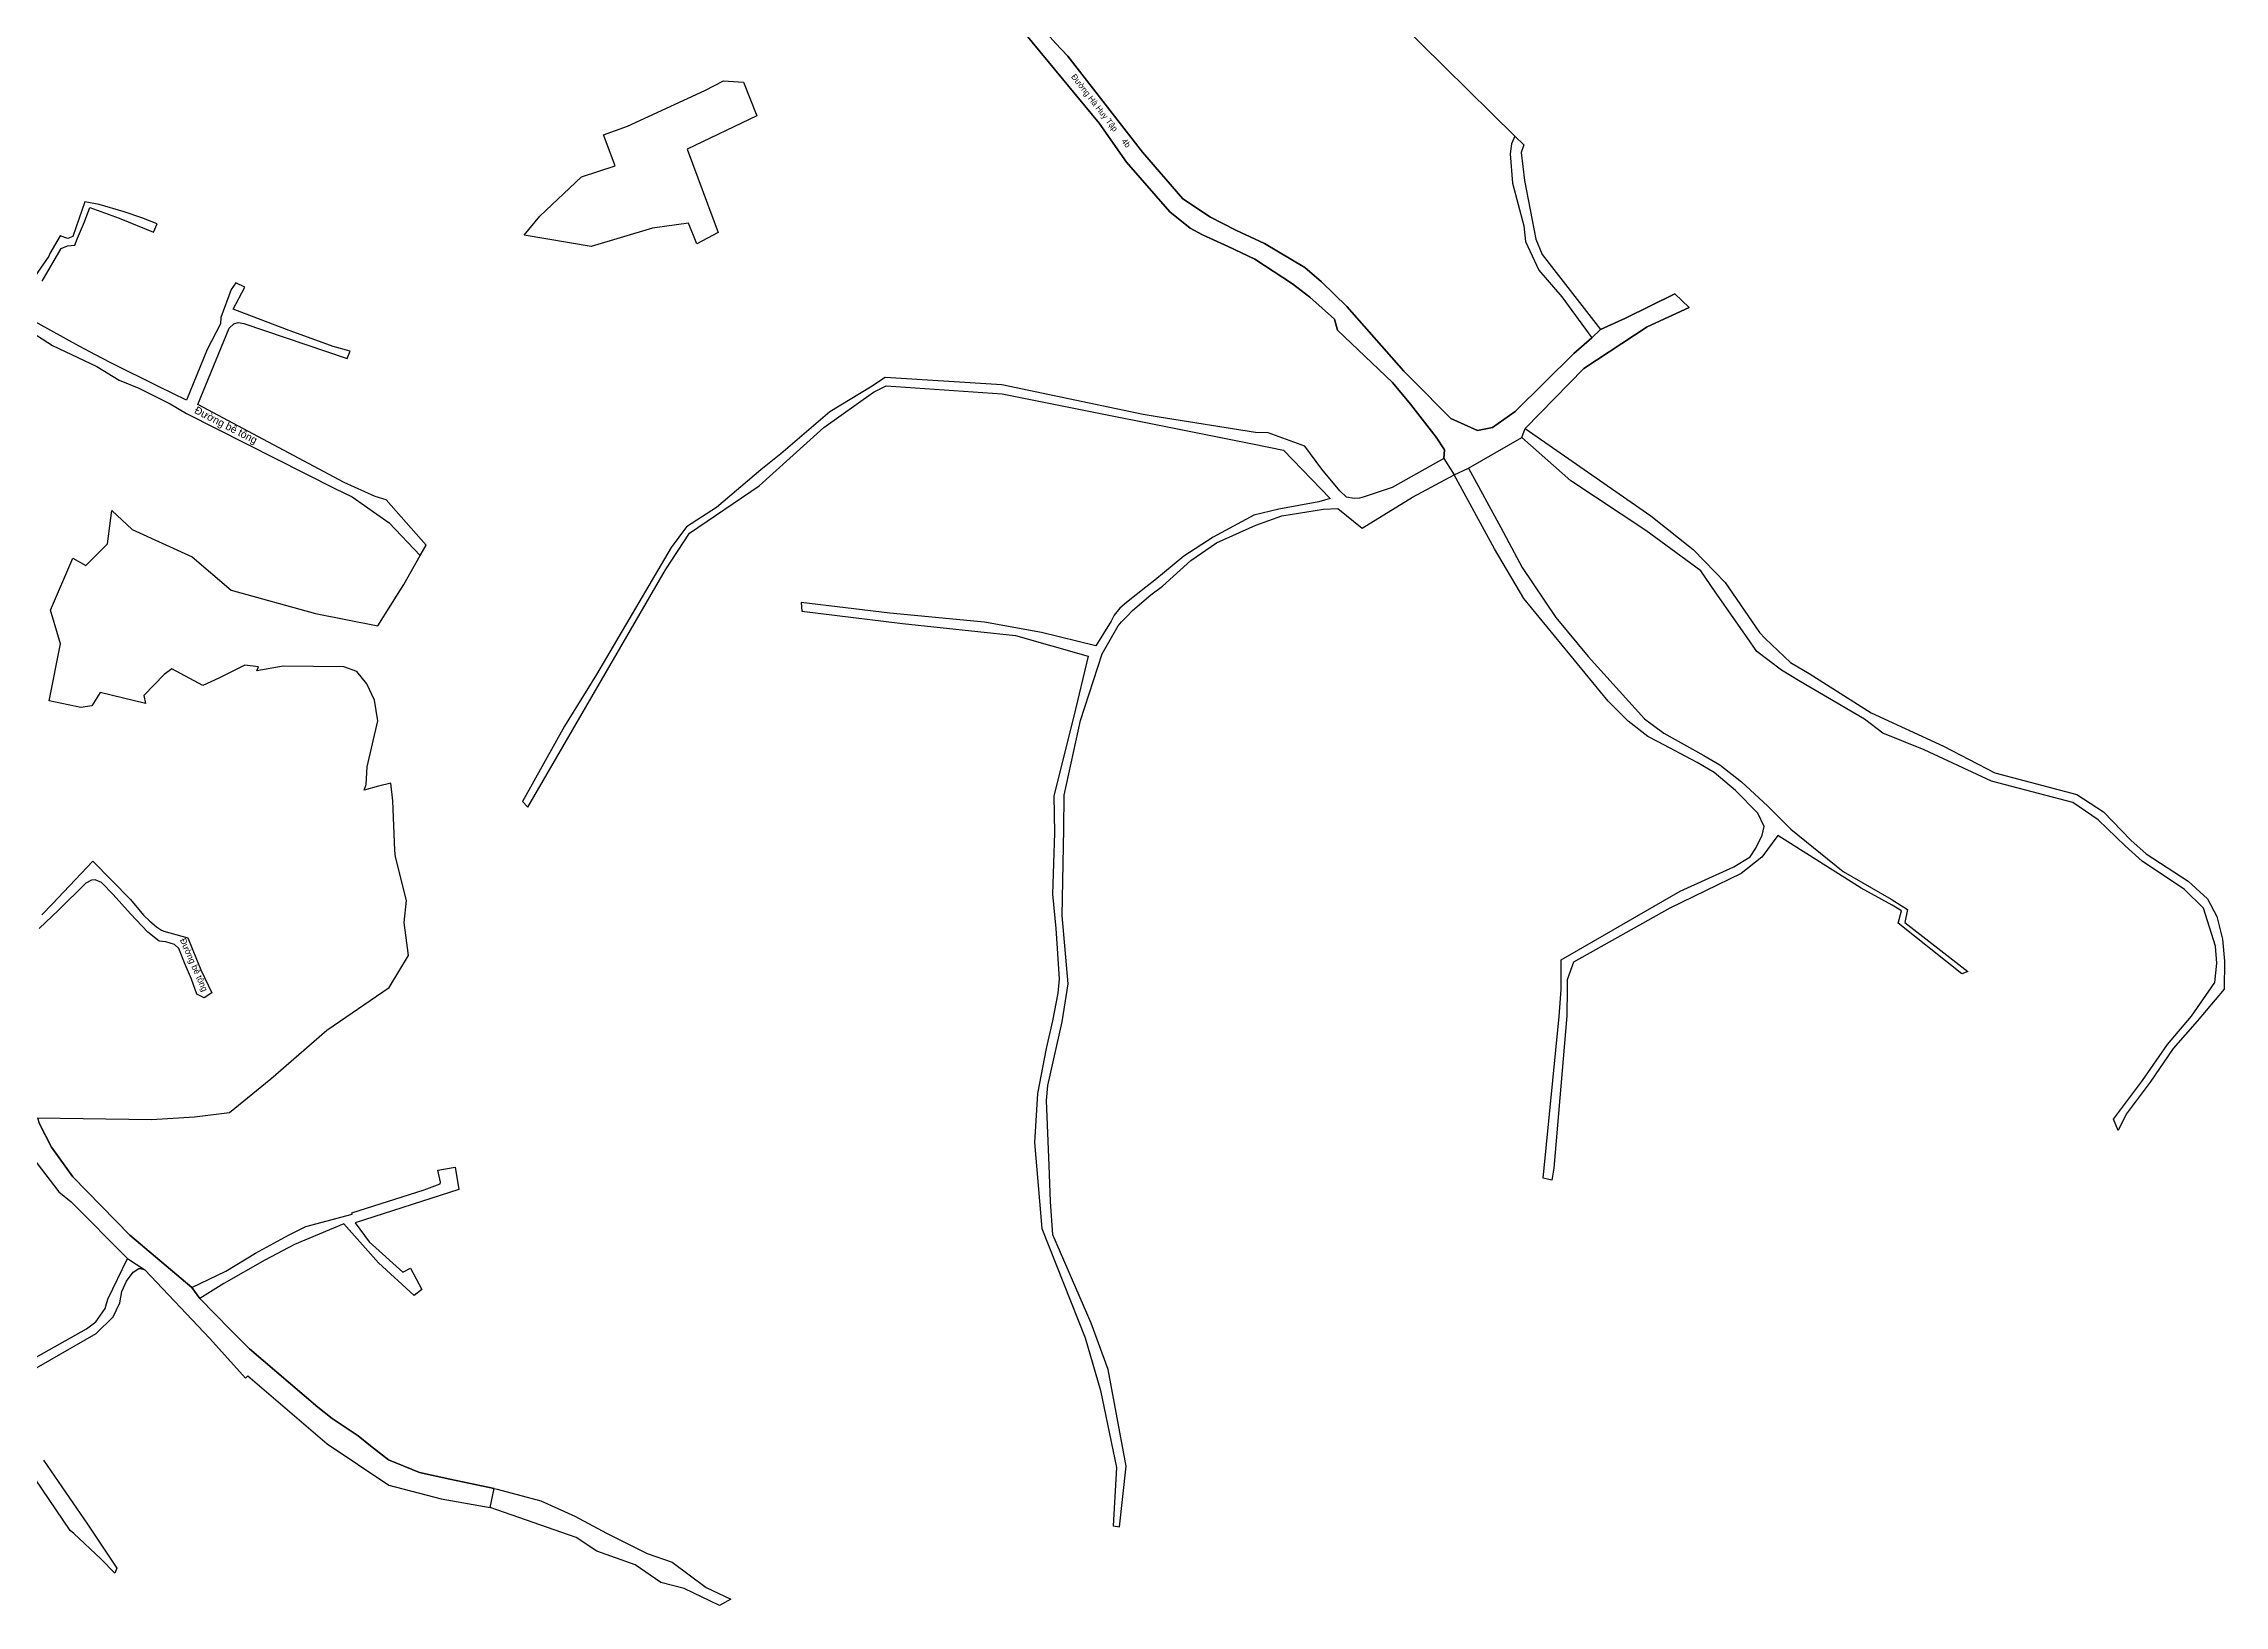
# Model space of a CAD drawing. Extents: x 548434 to 553028, y 1835329 to 1842282.
# Drawn here: x 552297 to 553028, y 1838848 to 1839372 of the extents above; entities that cross this region are included whole.
import ezdxf

# ---------------------------------------------------------------- set-up
doc = ezdxf.new("R2010")
doc.units = 0
for name, color, linetype in [('Level 2', 7, 'Continuous'), ('Level 27', 7, 'Continuous'), ('Level 30', 7, 'Continuous'), ('Level 4', 7, 'Continuous'), ('Level 5', 7, 'Continuous')]:
    doc.layers.add(name, color=color, linetype=linetype)

msp = doc.modelspace()

# ---------------------------------------------------------------- linework, layer by layer
at = {"layer": 'Level 2'}
msp.add_lwpolyline([(552293.88, 1838998.43), (552302.55, 1838987), (552306.72, 1838983.69), (552325.53, 1838964.63), (552331.335, 1838960.863), (552353.12, 1838937.88), (552365.13, 1838924.55), (552365.82, 1838925.3), (552392.4, 1838902.53), (552413.06, 1838888.73), (552430.66, 1838884.08), (552447.07, 1838881.25), (552448.4128, 1838887.6182), (552433.56, 1838890.75), (552423.37, 1838892.96), (552413.05, 1838897.2), (552406.96, 1838901.92), (552402.82, 1838905.25), (552394.17, 1838911.01), (552389.32, 1838914.81), (552366.47, 1838934.39), (552360.05, 1838940.76), (552349.79, 1838951.28), (552347.12, 1838954.95), (552326.3, 1838972.42), (552307.21, 1838992.01), (552300.04, 1839001.92), (552295.96, 1839010.02)], dxfattribs=at)
at = {"layer": 'Level 27'}
for p, q in [((552725.64, 1839291.93), (552720.03, 1839296.69)), ((552734.04, 1839283.68), (552725.64, 1839291.93))]:
    msp.add_line(p, q, dxfattribs=at)
for points in [[(552665.67, 1839335.38), (552640.66, 1839367.51), (552636.43, 1839371.92), (552632.95, 1839375.87), (552623.8, 1839387.1), (552618.07, 1839392.19)], [(552623.84, 1839378), (552651.1, 1839345.12), (552660.21, 1839332), (552674.76, 1839315.38), (552681.55, 1839309.91), (552685.72, 1839307.71), (552694.37, 1839303.78), (552703.29, 1839299.5), (552715.85, 1839291.23), (552721.68, 1839286.8), (552729.9, 1839279.37), (552730.97, 1839275.72), (552731.01, 1839275.68), (552749.35, 1839258.15), (552755.39, 1839250.95), (552764.02, 1839239.9), (552766.78, 1839235.61), (552766.62, 1839232.66), (552770.07, 1839227.26), (552774.86, 1839229.5), (552792.74, 1839239.74), (552793.86, 1839242.75), (552813.44, 1839262.92), (552834.7, 1839276.84), (552848.75, 1839283.26), (552844.01, 1839287.94), (552827.46, 1839279.69), (552819.08, 1839275.97), (552816.13, 1839273.11), (552810.14, 1839267.86), (552790.5, 1839248.41), (552782.91, 1839243.12), (552777.86, 1839242.04), (552768.94, 1839246.15), (552756.01, 1839259.23), (552753.16, 1839261.98), (552734.04, 1839283.68)], [(552720.03, 1839296.69), (552706.54, 1839304.7), (552696.93, 1839309.27), (552688.46, 1839313.6), (552679.13, 1839319.7), (552665.67, 1839335.38)]]:
    msp.add_lwpolyline(points, dxfattribs=at)
at = {"layer": 'Level 30'}
for p, q in [((552651.1876, 1839477.8697), (552790.419, 1839340.7279)), ((552816.13, 1839273.11), (552819.08, 1839275.97)), ((552774.86, 1839229.5), (552792.74, 1839239.74)), ((552792.74, 1839239.74), (552793.86, 1839242.75)), ((552766.62, 1839232.66), (552770.07, 1839227.26)), ((552770.07, 1839227.26), (552774.86, 1839229.5)), ((552325.53, 1838964.63), (552331.335, 1838960.863)), ((552347.12, 1838954.95), (552349.79, 1838951.28)), ((552447.07, 1838881.25), (552448.4128, 1838887.6182))]:
    msp.add_line(p, q, dxfattribs=at)
for points in [[(552766.62, 1839232.66), (552766.78, 1839235.61), (552764.02, 1839239.9), (552755.39, 1839250.95), (552749.35, 1839258.15), (552731.01, 1839275.68), (552731.01, 1839275.69), (552730.97, 1839275.72), (552729.9, 1839279.37), (552721.68, 1839286.8), (552715.85, 1839291.23), (552703.29, 1839299.5), (552694.37, 1839303.78), (552685.72, 1839307.71), (552681.55, 1839309.91), (552674.76, 1839315.38), (552660.21, 1839332), (552651.1, 1839345.12), (552623.84, 1839378), (552564.9, 1839440.24), (552552.92, 1839448.45), (552543.62, 1839453.18)], [(552636.43, 1839371.92), (552640.66, 1839367.51), (552665.67, 1839335.38), (552679.13, 1839319.7), (552688.46, 1839313.6), (552696.93, 1839309.27), (552706.54, 1839304.7), (552720.03, 1839296.69), (552725.64, 1839291.93), (552734.04, 1839283.68), (552753.16, 1839261.98), (552756.01, 1839259.23), (552768.94, 1839246.15), (552777.86, 1839242.04), (552782.91, 1839243.12), (552790.5, 1839248.41), (552810.14, 1839267.86), (552816.13, 1839273.11)], [(552536.42, 1839347.55), (552513.096, 1839336.354), (552523.44, 1839308.47), (552516.33, 1839304.67), (552513.54, 1839311.61), (552501.44, 1839309.92), (552480.9, 1839303.75), (552458.44, 1839307.54), (552463.72, 1839313.94), (552477.67, 1839327.13), (552488.93, 1839330.8), (552485.03, 1839341.18), (552493.06, 1839344.03), (552518.97, 1839356.07), (552525.23, 1839359.26), (552531.98, 1839358.85), (552536.42, 1839347.55)], [(552790.419, 1839340.7279), (552789.2, 1839338.15), (552788.78, 1839334.75), (552789.59, 1839324.95), (552793.4, 1839310.69), (552793.91, 1839305.47), (552798.44, 1839295.78), (552806.13, 1839286.83), (552816.13, 1839273.11)], [(552790.419, 1839340.7279), (552793.36, 1839337.83), (552792.52, 1839335.19), (552793.62, 1839325.85), (552797.44, 1839306.19), (552799.51, 1839301.05), (552819.08, 1839275.97)], [(552297, 1839292.17), (552303.33, 1839303.06), (552305.47, 1839303.94), (552307.92, 1839304.14), (552308.82, 1839306.59), (552311.13, 1839312.04), (552312.95, 1839316.86), (552322.72, 1839313.27), (552334.21, 1839308.52), (552335.44, 1839311.33), (552330.34, 1839313.31), (552324.44, 1839315.36), (552316.04, 1839317.77), (552311.22, 1839318.73), (552307.29, 1839307.14), (552305.52, 1839306.46), (552302.94, 1839307.3), (552299.51, 1839301.43), (552299.24, 1839300.53), (552287, 1839283)], [(552423.59, 1839200.17), (552425.64, 1839203.62), (552412.19, 1839218.84), (552408.56, 1839220.03), (552398.1, 1839224.68), (552349.16, 1839250.83), (552359.6, 1839276.39), (552361.18, 1839277.8), (552362.62, 1839278.32), (552364.54, 1839277.98), (552399.13, 1839266.25), (552400.12, 1839268.68), (552394.42, 1839270.28), (552378.82, 1839275.91), (552360.97, 1839282.8), (552364.81, 1839290.11), (552361.86, 1839291.55), (552360.32, 1839289.32), (552356.82, 1839279.95), (552356.71, 1839277.88), (552352.25, 1839269.21), (552345.29, 1839252.25), (552336.12, 1839256.7), (552319.76, 1839264.88), (552314.82, 1839267.5), (552309.37, 1839270.33), (552290.39, 1839280.89)], [(552249.33, 1839262.35), (552263.08, 1839289.17), (552264.28, 1839290.28), (552265.44, 1839290.36), (552280.44, 1839282.31), (552288.43, 1839278.24), (552300.47, 1839270.61), (552315.31, 1839263.58), (552322.78, 1839258.93), (552329.32, 1839256.32), (552339.85, 1839251.08), (552345.29, 1839247.77), (552395.01, 1839222.69), (552400.78, 1839219.88), (552413.22, 1839211.2), (552423.59, 1839200.17)], [(552819.08, 1839275.97), (552827.46, 1839279.69), (552844.01, 1839287.94), (552848.75, 1839283.26), (552834.7, 1839276.84), (552813.44, 1839262.92), (552793.86, 1839242.75)], [(552766.62, 1839232.66), (552749.24, 1839222.99), (552739.91, 1839219.82), (552738.31, 1839219.44), (552736.54, 1839219.32), (552734.02, 1839219.74), (552731.76, 1839221.92), (552725.73, 1839229.12), (552719.97, 1839236.81), (552707.77, 1839241.33), (552703.53, 1839241.43), (552671.22, 1839246.57), (552665.9, 1839247.49), (552618.45, 1839257.4), (552579.45, 1839259.81), (552574.54, 1839256.62), (552560.92, 1839248.38), (552544.42, 1839234.3), (552537.78, 1839228.95), (552522.89, 1839216.26), (552512.88, 1839209.82), (552507.76, 1839202.88), (552482.72, 1839160.38), (552472.02, 1839143.07), (552457.84, 1839117.81), (552459.63, 1839115.9), (552505.76, 1839195.36), (552513.87, 1839207.66), (552537.17, 1839223.59), (552558.85, 1839243.07), (552575.51, 1839254.94), (552579.77, 1839257.08), (552618.6, 1839254.41), (552702.45, 1839237.64), (552712.84, 1839235.47), (552728.49, 1839219.33), (552724.75, 1839218.21), (552711.33, 1839215.7), (552702.91, 1839213.74), (552689.29, 1839206.37), (552679.51, 1839199.94), (552669.76, 1839191.99), (552666.71, 1839189.55), (552660.27, 1839184.49), (552658.06, 1839182.6), (552656.13, 1839180.27), (552655.08, 1839178.24), (552649.95, 1839169.99), (552631.74, 1839174.46), (552612.7, 1839177.83), (552580.93, 1839180.89)], [(552793.86, 1839242.75), (552835.92, 1839213.54), (552850.07, 1839202.19), (552853.96, 1839198.31), (552860.83, 1839191.2), (552872.31, 1839174.46), (552874.24, 1839172.42), (552882.77, 1839164.36), (552889.03, 1839160.69), (552909.74, 1839147.48), (552933.99, 1839136.3), (552951.2, 1839127.37), (552978.64, 1839120.13), (552987.56, 1839114.27), (552996.81, 1839104.81), (553001.89, 1839100.21), (553015.94, 1839091.08), (553022.46, 1839085.19), (553025.52, 1839079.21), (553027.46, 1839071.62), (553028.1, 1839064.29), (553027.98, 1839054.94), (553019.01, 1839044.2), (553010.93, 1839035.03), (553003.27, 1839023.72), (552995.15, 1839013.02), (552992.46, 1839007.54), (552990.97, 1839011.36), (553000.64, 1839024.26), (553009, 1839036.37), (553017.11, 1839045.88), (553024.94, 1839057.08), (553025.52, 1839063.59), (553025.17, 1839069.29), (553021.06, 1839082.08), (553014.74, 1839088.3), (553000.6, 1839097.84), (552994.9, 1839102.88), (552985.79, 1839111.69), (552977.31, 1839117.49), (552950.02, 1839124.65), (552927.51, 1839135.15), (552913.66, 1839140.66), (552907.47, 1839145.41), (552885.95, 1839157.94), (552879.67, 1839161.77), (552871.48, 1839168.03), (552868.26, 1839172.7), (552857.5, 1839188.01), (552852.74, 1839195.06), (552834.27, 1839208.58), (552809.17, 1839225.19), (552792.74, 1839239.74)], [(552580.93, 1839180.89), (552551.27, 1839184.44), (552551.53, 1839181.51), (552585.26, 1839177.44), (552623.03, 1839173.42), (552647.47, 1839166.5), (552642.66, 1839146.42), (552635.95, 1839119.7), (552636.12, 1839107.23), (552635.42, 1839086.72), (552636.62, 1839075.2), (552637.66, 1839058.34), (552637.26, 1839053.57), (552635.48, 1839044.31), (552633.33, 1839034.97), (552630.45, 1839019.98), (552629.43, 1839003.49), (552631.88, 1838974.69), (552646.45, 1838938.1), (552651.51, 1838920.44), (552656.91, 1838894.66), (552655.76, 1838875.07), (552657.9, 1838874.77), (552660.1, 1838895.1), (552654.09, 1838927.46), (552648.45, 1838942.96), (552635.61, 1838972.61), (552634.77, 1838983.73), (552634.34, 1838995.78), (552633.42, 1839017.64), (552633.91, 1839022.64), (552638.71, 1839043.93), (552640.71, 1839056.68), (552638.66, 1839079.55), (552639.26, 1839108.56), (552639.4, 1839119.93), (552644.83, 1839144.93), (552652.13, 1839167.27), (552657.42, 1839176.68), (552658.55, 1839178.03), (552660.59, 1839179.98), (552662.29, 1839181.73), (552668.46, 1839187.04), (552672.31, 1839189.88), (552681.87, 1839198.48), (552690.47, 1839204.5), (552703.54, 1839210.32), (552712.31, 1839213.46), (552726.25, 1839215.71), (552731.07, 1839216), (552739.17, 1839209.42), (552756.08, 1839219.8), (552770.07, 1839227.26)], [(552774.86, 1839229.5), (552785.63, 1839209.6), (552792.8, 1839196.19), (552804.15, 1839179.44), (552814.96, 1839166.34), (552833.76, 1839145.53), (552840.27, 1839140.67), (552853.64, 1839133.25), (552859, 1839130.09), (552866.35, 1839124.42), (552875.17, 1839116.21), (552882.79, 1839108.49), (552900.42, 1839094.32), (552916.5, 1839085.02), (552921.91, 1839081.558), (552921.07, 1839077.24), (552942.17, 1839060.81), (552940.11, 1839060.07), (552918.79, 1839077), (552919.93, 1839081.13), (552916.82, 1839083.02), (552906.44, 1839088.76), (552878.52, 1839106.43), (552873.16, 1839099.1), (552866.25, 1839093.7), (552842.35, 1839082.02), (552810.08, 1839063.95), (552807.91, 1839058.05), (552807.94, 1839055.13), (552807.78, 1839045.97), (552803.43, 1838994.91), (552802.81, 1838990.9), (552799.87, 1838991.56), (552805.26, 1839045.76), (552805.87, 1839054.8), (552805.94, 1839064.75), (552845.76, 1839087.71), (552863.72, 1839095.84), (552869.2, 1839099.26), (552871.16, 1839102.09), (552873.24, 1839106.45), (552873.88, 1839109.45), (552871.8, 1839113.83), (552864.32, 1839121.42), (552857.19, 1839127.5), (552851.45, 1839130.8), (552838.37, 1839137.83), (552834.97, 1839139.57), (552828.32, 1839144.65), (552821.69, 1839151.41), (552793.36, 1839185.81), (552783.57, 1839202.48), (552770.07, 1839227.26)], [(552295.45, 1839011.74), (552333.6, 1839011.27), (552348, 1839012.1), (552359.68, 1839013.594), (552373.591, 1839024.903), (552392.287, 1839041.193), (552413.22, 1839055.43), (552419.65, 1839066.217), (552418.294, 1839077.273), (552419.053, 1839084.626), (552415.35, 1839099.26), (552415.1, 1839101.33), (552414.41, 1839117.99), (552413.82, 1839123.88), (552409.68, 1839122.93), (552404.84, 1839121.59), (552405.55, 1839123.53), (552405.87, 1839129.35), (552409.39, 1839144.79), (552408.31, 1839151.72), (552405.77, 1839157.24), (552402.39, 1839161.32), (552398.04, 1839162.87), (552377.69, 1839163.13), (552368.89, 1839161.56), (552369.49, 1839162.95), (552364.83, 1839163.45), (552356.18, 1839159.1), (552350.81, 1839156.66), (552340.42, 1839162.18), (552337.79, 1839160.29), (552331.04, 1839153.35), (552331.56, 1839150.65), (552316.36, 1839154.31), (552313.56, 1839149.84), (552309.87, 1839149.32), (552299.27, 1839151.53), (552303.1, 1839170.63), (552299.74, 1839181.85), (552307.25, 1839199.3), (552311.55, 1839196.87), (552318.87, 1839204.08), (552320.28, 1839215.26), (552327.1, 1839208.93), (552347.21, 1839199.74), (552360.28, 1839188.63), (552388.49, 1839180.83), (552409.44, 1839176.66), (552418.11, 1839190.48), (552423.59, 1839200.17)], [(552296.81, 1839079.79), (552300.37, 1839083.53), (552302.25, 1839085.41), (552313.89, 1839097.76), (552326.6, 1839084.93), (552330.97, 1839079.73), (552333.05, 1839077.73), (552335.24, 1839075.76), (552336.98, 1839074.69), (552337.75, 1839074.38), (552345.73, 1839072.12), (552350.17, 1839061.33), (552353.79, 1839053.72), (552351.28, 1839052), (552348.79, 1839053.26), (552346.97, 1839058.3), (552344.89, 1839063.18), (552342.77, 1839068.58), (552341.27, 1839069.91), (552338.38, 1839070.77), (552336.14, 1839070.93), (552332.34, 1839073.98), (552326.52, 1839080.1), (552320.78, 1839086.66), (552316.8, 1839090.67), (552314.67, 1839091.56), (552313.48, 1839091.41), (552311.63, 1839090.44), (552302.42, 1839081.32), (552296.01, 1839075.18)], [(552281.63, 1839043.28), (552284.97, 1839031.23), (552285.44, 1839023.98), (552293.88, 1838998.43), (552302.56, 1838987), (552302.55, 1838987), (552306.72, 1838983.69), (552325.53, 1838964.63)], [(552295.45, 1839011.74), (552295.96, 1839010.02), (552300.04, 1839001.92), (552307.21, 1838992.01), (552326.3, 1838972.42), (552347.12, 1838954.95)], [(552347.12, 1838954.95), (552358.51, 1838960.44), (552368.45, 1838966.48), (552379.49, 1838972.49), (552385.3, 1838975.35), (552400.87, 1838979.48), (552400.76, 1838979.94), (552424.91, 1838987.71), (552430.31, 1838989.65), (552430.42, 1838990.28), (552429.55, 1838994.28), (552435.37, 1838995.3), (552436.52, 1838987.81), (552401.8, 1838976.6), (552406.56, 1838970.19), (552417.833, 1838960.056), (552420.33, 1838961.37), (552424.18, 1838954.31), (552421.58, 1838952.27), (552409.68, 1838963.17), (552398.06, 1838976.31), (552381.56, 1838969.36), (552371.62, 1838964.15), (552357.81, 1838956.33), (552349.79, 1838951.28)], [(552279.535, 1838923.853), (552284.21, 1838925.51), (552311.85, 1838941.07), (552314.95, 1838943.38), (552318.03, 1838947.92), (552318.96, 1838951.07), (552325.53, 1838964.63)], [(552283.37, 1838919.78), (552283.33, 1838920.19), (552283.36, 1838920.54), (552283.59, 1838921.05), (552284.03, 1838921.6), (552315.04, 1838939.47), (552320.72, 1838945.12), (552322.96, 1838949.83), (552323.64, 1838953.55), (552325.2, 1838957.03), (552327.49, 1838960.08), (552329.37, 1838961.31), (552329.9, 1838961.25), (552331.335, 1838960.863)], [(552331.335, 1838960.863), (552353.12, 1838937.88), (552365.13, 1838924.55), (552365.82, 1838925.3), (552392.4, 1838902.53), (552413.06, 1838888.73), (552430.66, 1838884.08), (552447.07, 1838881.25)], [(552349.79, 1838951.28), (552360.05, 1838940.76), (552366.47, 1838934.39), (552389.32, 1838914.81), (552394.17, 1838911.01), (552402.82, 1838905.25), (552406.96, 1838901.92), (552413.05, 1838897.2), (552423.37, 1838892.96), (552433.56, 1838890.75), (552448.4128, 1838887.6182)], [(552297.4473, 1838897.0452), (552312.17, 1838875.67), (552321.98, 1838860.89), (552321.3, 1838859.24), (552316.63, 1838864.06), (552307.58, 1838872.46), (552306.37, 1838873.51), (552292.25, 1838894.34), (552283.952, 1838906.4014)], [(552448.4128, 1838887.6182), (552449.4, 1838887.41), (552463.99, 1838883.5), (552475.42, 1838878.33), (552486, 1838872.64), (552499.71, 1838865.8), (552508.09, 1838862.86), (552519.41, 1838854.43), (552527.75, 1838850.48), (552523.94, 1838848.42), (552512.08, 1838854.05), (552504.26, 1838856.05), (552495.6, 1838861.97), (552482.81, 1838866.62), (552475.87, 1838871.15), (552447.07, 1838881.25)]]:
    msp.add_lwpolyline(points, dxfattribs=at)

# ---------------------------------------------------------------- texts
at = {"layer": 'Level 4'}
msp.add_text('4b', height=2, rotation=307.75735, dxfattribs=at).set_placement((552658.45, 1839338.999))
at = {"layer": 'Level 5'}
for s, height, rotation, p in [('Đường Hà Huy Tập', 1.999998, 307.75735, (552641.6, 1839360.588)), ('Đường bê tông', 2.543334, 332.7388972, (552347.726, 1839248.063)), ('Đường bê tông', 2.10948, 293.5130556, (552343.054, 1839071.403))]:
    msp.add_text(s, height=height, rotation=rotation, dxfattribs=at).set_placement(p)

doc.saveas('drawing.dxf')
